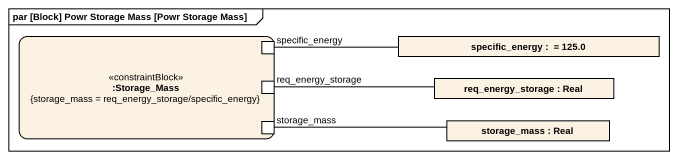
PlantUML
@startuml
mainframe par [Block] Powr Storage Mass [Powr Storage Mass]
rectangle ":Storage_Mass\n{storage_mass = req_energy_storage/specific_energy}" as Storage_Mass <<constraintBlock>> {
  port specific_energy
  port req_energy_storage
  port storage_mass
}
rectangle "specific_energy :  = 125.0" as specific_energy_2
rectangle "req_energy_storage : Real" as req_energy_storage_2
rectangle "storage_mass : Real" as storage_mass_2
specific_energy -right- specific_energy_2
req_energy_storage -right- req_energy_storage_2
storage_mass -right- storage_mass_2
@enduml
